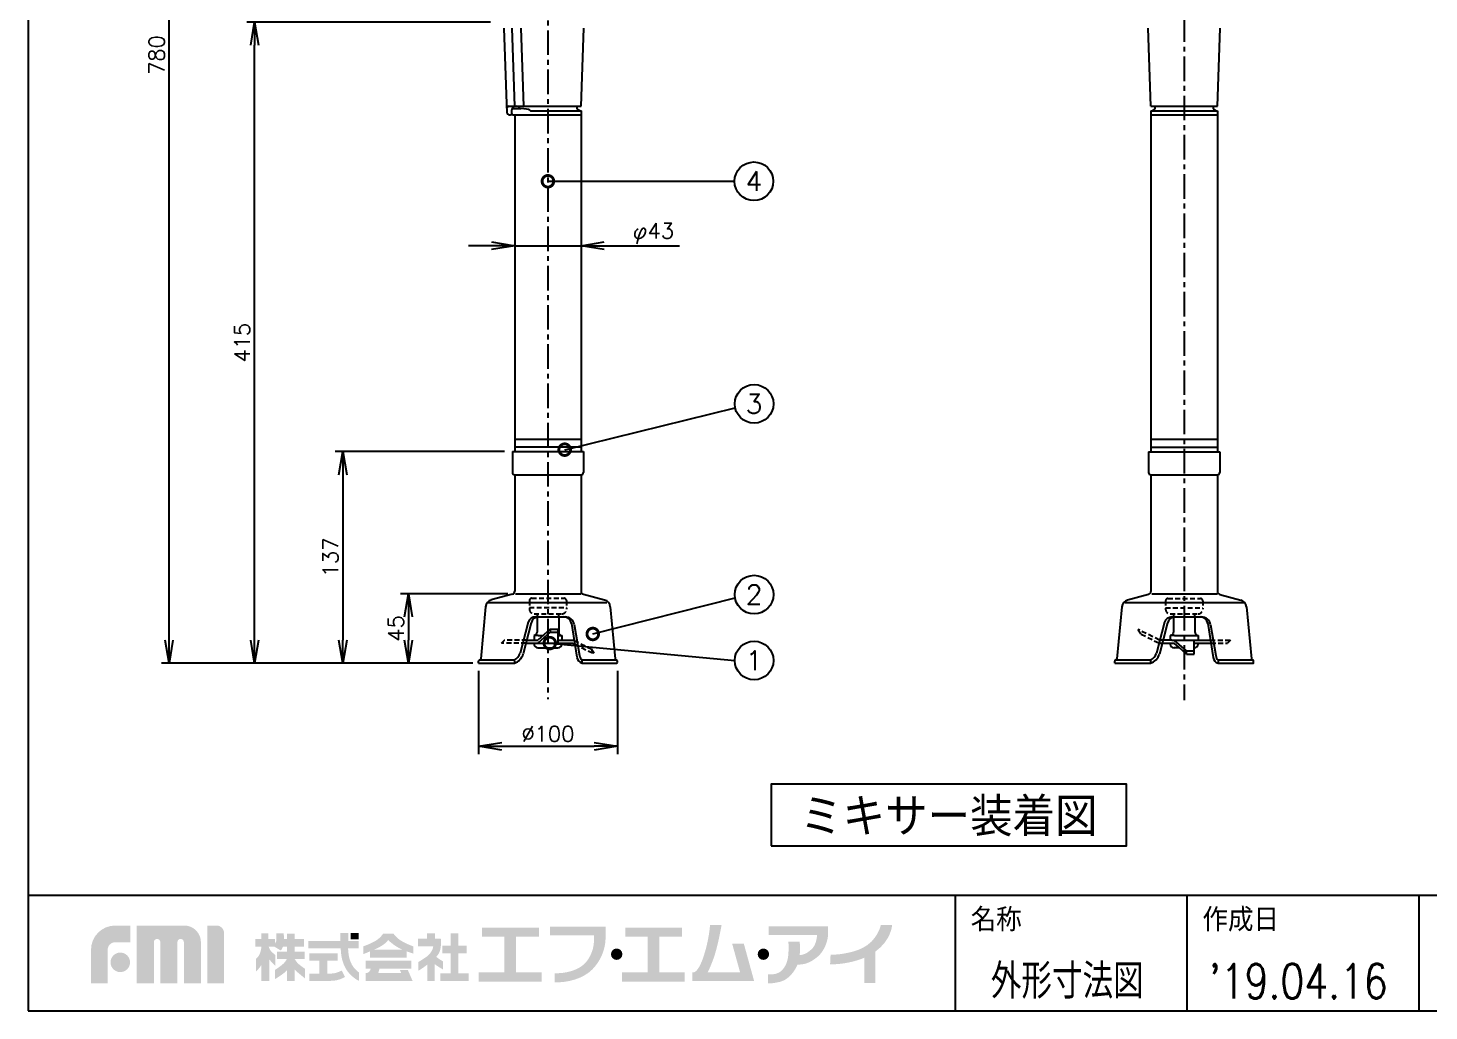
# Model space of a CAD drawing. Extents: x 115 to 2025, y 0 to 1377.
# Drawn here: x 115 to 1022, y 0 to 636 of the extents above; entities that cross this region are included whole.
import ezdxf
from ezdxf.enums import TextEntityAlignment as Align

# ---------------------------------------------------------------- set-up
doc = ezdxf.new("R2010")
doc.units = 0
doc.header["$LTSCALE"] = 0.5
doc.header["$PDMODE"] = 3
doc.linetypes.add('CENTER', pattern=[50.8, 31.75, -6.35, 6.35, -6.35])
doc.linetypes.add('HIDDEN', pattern=[9.525, 6.35, -3.175])
doc.layers.get('0').update_dxf_attribs({"linetype": 'CONTINUOUS'})
doc.layers.get('DEFPOINTS').update_dxf_attribs({"linetype": 'CONTINUOUS'})
for name, color, linetype in [('DANMEN', 7, 'CONTINUOUS'), ('SIYOU', 7, 'CONTINUOUS'), ('SUNPOU', 7, 'CONTINUOUS'), ('WAKU', 7, 'CONTINUOUS')]:
    doc.layers.add(name, color=color, linetype=linetype)
doc.styles.get("Standard").update_dxf_attribs({"font": 'ROMANS', "bigfont": 'EXTFONT.shx'})
doc.dimstyles.get("Standard").update_dxf_attribs({"dimscale": 5, "dimtxt": 2, "dimasz": 3, "dimexe": 1, "dimexo": 1, "dimgap": 0.6, "dimtad": 3, "dimdec": 0, "dimzin": 0, "dimdsep": 46, "dimtxsty": 'STANDARD', "dimblk1": 'OPEN', "dimblk2": 'OPEN', "dimsah": 1, "dimcen": 1.5, "dimadec": 0, "dimazin": 0, "dimtfac": 1, "dimtdec": 0, "dimtmove": 0, "dimatfit": 0, "dimldrblk": 'DOTSMALL', "dimfxl": 1, "dimtvp": 1, "dimtolj": 1, "dimtzin": 0, "dimarcsym": 0})

# ---------------------------------------------------------------- blocks, each defined once
blk = doc.blocks.new('_DotSmall')
at = {"color": 0, "linetype": 'ByBlock', "const_width": 0.5}
blk.add_lwpolyline([(-0.0625, 0, 1), (0.0625, 0, 1)], format="xyb", close=True, dxfattribs=at)
blk = doc.blocks.new('_OPEN')
at = {"color": 0, "linetype": 'ByBlock'}
for p, q in [((-1, 0.167), (0, 0)), ((0, 0), (-1, -0.167)), ((0, 0), (-1, 0))]:
    blk.add_line(p, q, dxfattribs=at)
blk = doc.blocks.new('*D4')
at = {"layer": 'DEFPOINTS', "color": 0}
for p in [(429.95, 495.33), (472.95, 495.33), (472.95, 495.33)]:
    blk.add_point(p, dxfattribs=at)
at = {"layer": 'SUNPOU', "color": 0, "lineweight": -2}
for p, q in [((414.95, 495.33), (399.95, 495.33)), ((429.95, 495.33), (472.95, 495.33)), ((487.95, 495.33), (536.57, 495.33))]:
    blk.add_line(p, q, dxfattribs=at)
at = {"layer": 'SUNPOU', "color": 0, "lineweight": -2, "xscale": 15, "yscale": 15, "zscale": 15}
blk.add_blockref('_OPEN', (429.95, 495.33), dxfattribs=at)
at = {"layer": 'SUNPOU', "color": 0, "lineweight": -2, "xscale": 15, "yscale": 15, "zscale": 15, "rotation": 180}
blk.add_blockref('_OPEN', (472.95, 495.33), dxfattribs=at)
at = {"layer": 'SUNPOU', "color": 0, "insert": (519.76, 503.33), "char_height": 10, "attachment_point": 5}
blk.add_mtext('\\A1;φ43', dxfattribs=at)
blk = doc.blocks.new('*D10')
at = {"layer": 'DEFPOINTS', "color": 0}
for p in [(428.45, 362.12), (318.74, 225.12), (406.54, 225.12)]:
    blk.add_point(p, dxfattribs=at)
at = {"layer": 'SUNPOU', "color": 0, "lineweight": -2}
for p, q in [((423.45, 362.12), (313.74, 362.12)), ((318.74, 347.12), (318.74, 240.12)), ((401.54, 225.12), (313.74, 225.12))]:
    blk.add_line(p, q, dxfattribs=at)
at = {"layer": 'SUNPOU', "color": 0, "lineweight": -2, "xscale": 15, "yscale": 15, "zscale": 15}
for p, rotation in [((318.74, 362.12), 90), ((318.74, 225.12), 270)]:
    blk.add_blockref('_OPEN', p, dxfattribs=dict(at, rotation=rotation))
at = {"layer": 'SUNPOU', "color": 0, "insert": (310.74, 293.62), "char_height": 10, "attachment_point": 5, "rotation": 90}
blk.add_mtext('\\A1;137', dxfattribs=at)
blk = doc.blocks.new('*D11')
at = {"layer": 'DEFPOINTS', "color": 0}
for p in [(406.54, 225.12), (496.37, 225.12), (496.37, 171.34)]:
    blk.add_point(p, dxfattribs=at)
at = {"layer": 'SUNPOU', "color": 0, "lineweight": -2}
for p, q in [((406.54, 220.12), (406.54, 166.34)), ((496.37, 220.12), (496.37, 166.34)), ((421.54, 171.34), (481.37, 171.34))]:
    blk.add_line(p, q, dxfattribs=at)
at = {"layer": 'SUNPOU', "color": 0, "lineweight": -2, "xscale": 15, "yscale": 15, "zscale": 15, "rotation": 180}
blk.add_blockref('_OPEN', (406.54, 171.34), dxfattribs=at)
at = {"layer": 'SUNPOU', "color": 0, "lineweight": -2, "xscale": 15, "yscale": 15, "zscale": 15}
blk.add_blockref('_OPEN', (496.37, 171.34), dxfattribs=at)
at = {"layer": 'SUNPOU', "color": 0, "insert": (451.45, 179.34), "char_height": 10, "attachment_point": 5}
blk.add_mtext('\\A1;%%C100', dxfattribs=at)
blk = doc.blocks.new('*D12')
at = {"layer": 'DEFPOINTS', "color": 0}
for p in [(430.56, 270.12), (361.12, 225.12), (407.93, 225.12)]:
    blk.add_point(p, dxfattribs=at)
at = {"layer": 'SUNPOU', "color": 0, "lineweight": -2}
for p, q in [((425.56, 270.12), (356.12, 270.12)), ((361.12, 255.12), (361.12, 240.12)), ((402.93, 225.12), (356.12, 225.12))]:
    blk.add_line(p, q, dxfattribs=at)
at = {"layer": 'SUNPOU', "color": 0, "lineweight": -2, "xscale": 15, "yscale": 15, "zscale": 15}
for p, rotation in [((361.12, 270.12), 90), ((361.12, 225.12), 270)]:
    blk.add_blockref('_OPEN', p, dxfattribs=dict(at, rotation=rotation))
at = {"layer": 'SUNPOU', "color": 0, "insert": (353.12, 247.62), "char_height": 10, "attachment_point": 5, "rotation": 90}
blk.add_mtext('\\A1;45', dxfattribs=at)
blk = doc.blocks.new('*D20')
at = {"layer": 'DEFPOINTS', "color": 0}
for p in [(206.29, 1012.44), (458.27, 1012.44), (318.74, 225.12)]:
    blk.add_point(p, dxfattribs=at)
at = {"layer": 'SUNPOU', "color": 0, "lineweight": -2}
for p, q in [((453.27, 1012.44), (201.29, 1012.44)), ((206.29, 240.12), (206.29, 997.44)), ((313.74, 225.12), (201.29, 225.12))]:
    blk.add_line(p, q, dxfattribs=at)
at = {"layer": 'SUNPOU', "color": 0, "lineweight": -2, "xscale": 15, "yscale": 15, "zscale": 15}
for p, rotation in [((206.29, 1012.44), 90), ((206.29, 225.12), 270)]:
    blk.add_blockref('_OPEN', p, dxfattribs=dict(at, rotation=rotation))
at = {"layer": 'SUNPOU', "color": 0, "insert": (198.29, 618.78), "char_height": 10, "attachment_point": 5, "rotation": 90}
blk.add_mtext('\\A1;780', dxfattribs=at)
blk = doc.blocks.new('*D21')
at = {"layer": 'DEFPOINTS', "color": 0}
for p in [(261.61, 640.13), (419.32, 640.13), (406.54, 225.12)]:
    blk.add_point(p, dxfattribs=at)
at = {"layer": 'SUNPOU', "color": 0, "lineweight": -2}
for p, q in [((414.32, 640.13), (256.61, 640.13)), ((261.61, 240.12), (261.61, 625.13)), ((401.54, 225.12), (256.61, 225.12))]:
    blk.add_line(p, q, dxfattribs=at)
at = {"layer": 'SUNPOU', "color": 0, "lineweight": -2, "xscale": 15, "yscale": 15, "zscale": 15}
for p, rotation in [((261.61, 640.13), 90), ((261.61, 225.12), 270)]:
    blk.add_blockref('_OPEN', p, dxfattribs=dict(at, rotation=rotation))
at = {"layer": 'SUNPOU', "color": 0, "insert": (253.61, 432.62), "char_height": 10, "attachment_point": 5, "rotation": 90}
blk.add_mtext('\\A1;415', dxfattribs=at)

msp = doc.modelspace()

# ---------------------------------------------------------------- hatches: boundary and pattern name
at = {"layer": 'WAKU'}
h = msp.add_hatch(color=1, dxfattribs=at)
edge = h.paths.add_edge_path()
edge.add_spline(control_points=[(155.78, 17.85), (155.78, 17.85), (155.78, 39.66), (155.78, 39.66), (155.78, 48.29), (162.8, 55.31), (171.43, 55.31), (171.43, 55.31), (181.16, 55.31), (181.16, 55.31), (181.16, 55.31), (181.16, 44.53), (181.16, 44.53), (181.16, 44.53), (171.43, 44.53), (171.43, 44.53), (168.75, 44.53), (166.56, 42.34), (166.56, 39.66), (166.56, 39.66), (166.56, 17.85), (166.56, 17.85), (166.56, 17.85), (155.78, 17.85), (155.78, 17.85)], knot_values=[0, 0, 0, 0, 1, 1, 1, 2, 2, 2, 3, 3, 3, 4, 4, 4, 5, 5, 5, 6, 6, 6, 7, 7, 7, 8, 8, 8, 8], degree=3, periodic=0)
h = msp.add_hatch(color=1, dxfattribs=at)
edge = h.paths.add_edge_path()
edge.add_spline(control_points=[(226.74, 17.85), (226.74, 17.85), (215.86, 17.85), (215.86, 17.85), (215.86, 17.85), (215.86, 44.54), (215.86, 44.54), (215.86, 45.7), (214.92, 46.64), (213.76, 46.64), (212.6, 46.64), (211.66, 45.7), (211.66, 44.54), (211.66, 44.54), (211.66, 17.85), (211.66, 17.85), (211.66, 17.85), (200.62, 17.85), (200.62, 17.85), (200.62, 17.85), (200.62, 44.54), (200.62, 44.54), (200.62, 45.7), (199.69, 46.64), (198.53, 46.64), (197.36, 46.64), (196.42, 45.7), (196.42, 44.54), (196.42, 44.54), (196.42, 17.85), (196.42, 17.85), (196.42, 17.85), (185.4, 17.85), (185.4, 17.85), (185.4, 17.85), (185.4, 55.31), (185.4, 55.31), (185.4, 55.31), (201.24, 55.31), (201.24, 55.31), (201.24, 55.31), (216.11, 55.31), (216.11, 55.31), (222.05, 55.31), (226.89, 50.48), (226.89, 44.54), (226.89, 44.54), (226.89, 43.54), (226.89, 43.54), (226.89, 41.88), (226.89, 17.85), (226.89, 17.85), (226.89, 17.85), (226.74, 17.85), (226.74, 17.85)], knot_values=[0, 0, 0, 0, 1, 1, 1, 2, 2, 2, 3, 3, 3, 4, 4, 4, 5, 5, 5, 6, 6, 6, 7, 7, 7, 8, 8, 8, 9, 9, 9, 10, 10, 10, 11, 11, 11, 12, 12, 12, 13, 13, 13, 14, 14, 14, 15, 15, 15, 16, 16, 16, 17, 17, 17, 18, 18, 18, 18], degree=3, periodic=0)
h = msp.add_hatch(color=1, dxfattribs=at)
edge = h.paths.add_edge_path()
edge.add_spline(control_points=[(231.05, 17.85), (231.05, 17.85), (231.05, 55.33), (231.05, 55.33), (231.05, 55.33), (236.97, 55.33), (236.97, 55.33), (239.66, 55.33), (241.84, 53.15), (241.84, 50.46), (241.84, 50.46), (241.84, 17.85), (241.84, 17.85), (241.84, 17.85), (231.05, 17.85), (231.05, 17.85)], knot_values=[0, 0, 0, 0, 1, 1, 1, 2, 2, 2, 3, 3, 3, 4, 4, 4, 5, 5, 5, 5], degree=3, periodic=0)
h = msp.add_hatch(color=1, dxfattribs=at)
edge = h.paths.add_edge_path()
edge.add_spline(control_points=[(488.75, 49.02), (488.75, 49.02), (488.75, 50.06), (488.75, 50.06), (488.76, 50.73), (488.77, 51.12), (488.75, 51.17), (488.75, 51.17), (488.75, 54.67), (488.75, 54.67), (488.75, 54.67), (452.69, 54.67), (452.69, 54.67), (452.69, 54.67), (452.69, 49.02), (452.69, 49.02), (452.69, 49.02), (481.18, 49.02), (481.18, 49.02), (481.32, 47.05), (481.43, 42.9), (480.27, 39.37), (479.06, 35.68), (477.51, 33.01), (475.36, 30.8), (471.02, 26.3), (462.93, 24.17), (455.8, 24.48), (455.8, 24.48), (455.8, 24.47), (455.8, 24.47), (455.8, 24.47), (455.8, 18.59), (455.8, 18.59), (455.8, 18.59), (455.8, 18.58), (455.8, 18.58), (464.54, 18.2), (474.66, 21.22), (480.13, 26.87), (482.74, 29.58), (485.09, 32.85), (486.75, 37.09), (488.34, 41.12), (488.74, 44.79), (488.74, 47.37), (488.73, 47.99), (488.73, 48.54), (488.74, 49.02), (488.74, 49.02), (488.75, 49.02), (488.75, 49.02)], knot_values=[0, 0, 0, 0, 1, 1, 1, 2, 2, 2, 3, 3, 3, 4, 4, 4, 5, 5, 5, 6, 6, 6, 7, 7, 7, 8, 8, 8, 9, 9, 9, 10, 10, 10, 11, 11, 11, 12, 12, 12, 13, 13, 13, 14, 14, 14, 15, 15, 15, 16, 16, 16, 17, 17, 17, 17], degree=3, periodic=0)
h = msp.add_hatch(color=1, dxfattribs=at)
edge = h.paths.add_edge_path()
edge.add_spline(control_points=[(578.2, 43.65), (578.2, 43.65), (570.65, 43.65), (570.65, 43.65), (570.65, 43.65), (575.77, 25.11), (575.77, 25.11), (575.77, 25.11), (554.88, 25.11), (554.88, 25.11), (555.48, 26.27), (556.81, 29.05), (558.58, 33.87), (561.44, 41.68), (563.8, 55.58), (563.8, 55.58), (563.8, 55.58), (556.35, 55.58), (556.35, 55.58), (556.35, 55.58), (555.84, 46.26), (552.11, 35.08), (549.57, 27.44), (547.28, 25.54), (546.09, 25.11), (546.09, 25.11), (544.97, 25.11), (544.97, 25.11), (544.97, 25.11), (544.97, 19.33), (544.97, 19.33), (544.97, 19.33), (577.36, 19.33), (577.36, 19.33), (577.36, 19.33), (582.3, 19.33), (582.3, 19.33), (582.3, 19.33), (584.91, 19.33), (584.91, 19.33), (584.91, 19.33), (578.2, 43.65), (578.2, 43.65)], knot_values=[0, 0, 0, 0, 1, 1, 1, 2, 2, 2, 3, 3, 3, 4, 4, 4, 5, 5, 5, 6, 6, 6, 7, 7, 7, 8, 8, 8, 9, 9, 9, 10, 10, 10, 11, 11, 11, 12, 12, 12, 13, 13, 13, 14, 14, 14, 14], degree=3, periodic=0)
h = msp.add_hatch(color=1, dxfattribs=at)
edge = h.paths.add_edge_path()
edge.add_spline(control_points=[(632.75, 50.8), (632.75, 50.8), (632.75, 54.88), (632.75, 54.88), (632.75, 54.88), (594.26, 54.88), (594.26, 54.88), (594.26, 54.88), (594.26, 49.08), (594.26, 49.08), (594.26, 49.08), (625.63, 49.08), (625.63, 49.08), (625.52, 47.53), (624.97, 42.7), (622.25, 40.16), (618.98, 37.12), (616.6, 36.25), (614.42, 36.25), (614.41, 36.25), (614.4, 36.25), (614.38, 36.25), (614.84, 40.73), (614.34, 44.95), (614.34, 44.95), (614.34, 44.95), (606.95, 44.95), (606.95, 44.95), (606.95, 44.95), (607.43, 43.71), (607.1, 37.26), (606.73, 30.3), (603.69, 26.46), (601.01, 24.87), (598.32, 23.27), (593.82, 23.7), (593.82, 23.7), (593.82, 23.7), (593.82, 17.83), (593.82, 17.83), (593.82, 17.83), (596.14, 17.62), (601.22, 18.78), (605.72, 19.79), (609.6, 23.21), (612.46, 28.85), (612.53, 28.99), (612.81, 29.87), (612.87, 30.02), (616.36, 30.06), (620.34, 30.32), (626.02, 35.16), (630.44, 38.93), (632.17, 44.84), (632.62, 48.07), (632.62, 48.07), (632.75, 50.8), (632.75, 50.8)], knot_values=[0, 0, 0, 0, 1, 1, 1, 2, 2, 2, 3, 3, 3, 4, 4, 4, 5, 5, 5, 6, 6, 6, 7, 7, 7, 8, 8, 8, 9, 9, 9, 10, 10, 10, 11, 11, 11, 12, 12, 12, 13, 13, 13, 14, 14, 14, 15, 15, 15, 16, 16, 16, 17, 17, 17, 18, 18, 18, 19, 19, 19, 19], degree=3, periodic=0)
h = msp.add_hatch(color=1, dxfattribs=at)
edge = h.paths.add_edge_path()
edge.add_spline(control_points=[(674.23, 55.69), (674.23, 55.69), (666.91, 55.69), (666.91, 55.69), (666.89, 55.57), (664.79, 45.48), (654.9, 40.72), (651.18, 38.93), (647.89, 38.14), (645.1, 37.55), (638.95, 36.25), (634.42, 36.46), (634.37, 36.46), (634.37, 36.46), (634.05, 30.24), (634.05, 30.24), (634.26, 30.23), (639.39, 29.98), (646.39, 31.46), (649.17, 32.05), (652.38, 32.86), (656.11, 34.45), (656.11, 34.45), (656.11, 18.05), (656.11, 18.05), (656.11, 18.05), (663.36, 18.05), (663.36, 18.05), (663.36, 18.05), (663.36, 38.48), (663.36, 38.48), (673.54, 45.8), (674.12, 55.2), (674.23, 55.69)], knot_values=[0, 0, 0, 0, 1, 1, 1, 2, 2, 2, 3, 3, 3, 4, 4, 4, 5, 5, 5, 6, 6, 6, 7, 7, 7, 8, 8, 8, 9, 9, 9, 10, 10, 10, 11, 11, 11, 11], degree=3, periodic=0)
h = msp.add_hatch(color=1, dxfattribs=at)
edge = h.paths.add_edge_path(flags=16)
edge.add_spline(control_points=[(294.19, 27.33), (294.19, 27.33), (292.22, 28.6), (290.19, 30.35), (288.97, 31.4), (288.13, 32.65), (287.66, 33.48), (287.66, 33.48), (287.66, 33.58), (287.66, 33.58), (287.66, 33.58), (294.1, 33.58), (294.1, 33.58), (294.1, 33.58), (294.1, 38.36), (294.1, 38.36), (294.1, 38.36), (287.66, 38.36), (287.66, 38.36), (287.66, 38.36), (287.66, 41.73), (287.66, 41.73), (287.66, 41.73), (293.7, 41.73), (293.7, 41.73), (293.7, 41.73), (293.7, 46.51), (293.7, 46.51), (293.7, 46.51), (287.66, 46.51), (287.66, 46.51), (287.66, 46.51), (287.66, 50.09), (287.66, 50.09), (287.66, 50.09), (282.6, 50.09), (282.6, 50.09), (282.6, 50.09), (282.6, 46.51), (282.6, 46.51), (282.6, 46.51), (280.76, 46.51), (280.76, 46.51), (280.68, 48.6), (280.35, 50.17), (280.35, 50.17), (280.35, 50.17), (275.64, 50.17), (275.64, 50.17), (275.64, 50.17), (275.71, 46.23), (275.64, 45.38), (275.6, 44.9), (275.13, 44.13), (274.73, 43.56), (274.73, 43.56), (274.73, 46.51), (274.73, 46.51), (274.73, 46.51), (270.6, 46.51), (270.6, 46.51), (270.6, 46.51), (270.6, 50.17), (270.6, 50.17), (270.6, 50.17), (266.06, 50.17), (266.06, 50.17), (266.06, 50.17), (266.06, 46.51), (266.06, 46.51), (266.06, 46.51), (262.08, 46.51), (262.08, 46.51), (262.08, 46.51), (262.08, 41.66), (262.08, 41.66), (262.08, 41.66), (266.06, 41.66), (266.06, 41.66), (266.06, 41.66), (266.06, 41.59), (266.06, 41.59), (265.95, 40.74), (265.46, 37.51), (264.55, 36.11), (263.49, 34.5), (262.44, 33.65), (262.44, 33.65), (262.44, 33.65), (262.44, 25.37), (262.44, 25.37), (262.44, 25.37), (264.98, 28), (266.06, 29.81), (266.06, 29.81), (266.06, 19.43), (266.06, 19.43), (266.06, 19.43), (270.6, 19.43), (270.6, 19.43), (270.6, 19.43), (270.6, 19.46), (270.6, 19.46), (270.6, 19.46), (271.22, 19.46), (271.22, 19.46), (271.22, 19.46), (271.22, 33.35), (271.22, 33.35), (272.38, 31.65), (275.01, 29.23), (275.01, 29.23), (275.01, 29.23), (275.01, 36.25), (275.01, 36.25), (275.01, 36.25), (273.05, 37.8), (272.13, 38.93), (271.4, 39.83), (270.9, 41.16), (270.73, 41.66), (270.73, 41.66), (274.38, 41.66), (274.38, 41.66), (274.38, 41.66), (278.59, 39.14), (278.59, 39.14), (278.59, 39.14), (279.46, 40.25), (280.09, 41.73), (280.09, 41.73), (282.6, 41.73), (282.6, 41.73), (282.6, 41.73), (282.6, 38.36), (282.6, 38.36), (282.6, 38.36), (276.04, 38.36), (276.04, 38.36), (276.04, 38.36), (276.04, 33.58), (276.04, 33.58), (276.04, 33.58), (282.44, 33.58), (282.44, 33.58), (282.03, 32.71), (281.09, 31.16), (279.15, 29.65), (276.28, 27.4), (274.87, 26.63), (274.87, 26.63), (274.87, 26.63), (274.87, 20.66), (274.87, 20.66), (274.87, 20.66), (280.7, 24.03), (282.6, 26.49), (282.6, 26.49), (282.6, 19.46), (282.6, 19.46), (282.6, 19.46), (287.66, 19.46), (287.66, 19.46), (287.66, 19.46), (287.66, 26.67), (287.66, 26.67), (290.01, 24.4), (294.19, 21.15), (294.19, 21.15), (294.19, 21.15), (294.19, 27.33), (294.19, 27.33)], knot_values=[0, 0, 0, 0, 1, 1, 1, 2, 2, 2, 3, 3, 3, 4, 4, 4, 5, 5, 5, 6, 6, 6, 7, 7, 7, 8, 8, 8, 9, 9, 9, 10, 10, 10, 11, 11, 11, 12, 12, 12, 13, 13, 13, 14, 14, 14, 15, 15, 15, 16, 16, 16, 17, 17, 17, 18, 18, 18, 19, 19, 19, 20, 20, 20, 21, 21, 21, 22, 22, 22, 23, 23, 23, 24, 24, 24, 25, 25, 25, 26, 26, 26, 27, 27, 27, 28, 28, 28, 29, 29, 29, 30, 30, 30, 31, 31, 31, 32, 32, 32, 33, 33, 33, 34, 34, 34, 35, 35, 35, 36, 36, 36, 37, 37, 37, 38, 38, 38, 39, 39, 39, 40, 40, 40, 41, 41, 41, 42, 42, 42, 43, 43, 43, 44, 44, 44, 45, 45, 45, 46, 46, 46, 47, 47, 47, 48, 48, 48, 49, 49, 49, 50, 50, 50, 51, 51, 51, 52, 52, 52, 53, 53, 53, 54, 54, 54, 55, 55, 55, 56, 56, 56, 57, 57, 57, 57], degree=3, periodic=0)
h = msp.add_hatch(color=1, dxfattribs=at)
edge = h.paths.add_edge_path()
edge.add_spline(control_points=[(324.59, 30), (323.65, 31.73), (322.93, 33.91), (322.57, 36.02), (322.28, 37.71), (322.18, 39.45), (322.14, 40.54), (322.14, 40.54), (329.04, 40.54), (329.04, 40.54), (329.04, 40.54), (329.04, 45.32), (329.04, 45.32), (329.04, 45.32), (322.22, 45.32), (322.22, 45.32), (322.22, 45.32), (322.22, 50.44), (322.22, 50.44), (322.22, 50.44), (317.16, 50.44), (317.16, 50.44), (317.16, 50.44), (317.16, 45.32), (317.16, 45.32), (317.16, 45.32), (296.37, 45.32), (296.37, 45.32), (296.37, 45.32), (296.37, 40.54), (296.37, 40.54), (296.37, 40.54), (317.37, 40.54), (317.37, 40.54), (317.41, 39.31), (317.53, 37.27), (317.88, 35.22), (318.33, 32.63), (319.27, 29.91), (320.45, 27.75), (323.06, 23.02), (327.45, 20.44), (327.86, 20.19), (328.26, 19.94), (329.28, 19.53), (329.28, 19.53), (329.28, 19.53), (329.28, 24.83), (329.28, 24.83), (328.06, 25.71), (325.95, 27.53), (324.59, 30)], knot_values=[0, 0, 0, 0, 1, 1, 1, 2, 2, 2, 3, 3, 3, 4, 4, 4, 5, 5, 5, 6, 6, 6, 7, 7, 7, 8, 8, 8, 9, 9, 9, 10, 10, 10, 11, 11, 11, 12, 12, 12, 13, 13, 13, 14, 14, 14, 15, 15, 15, 16, 16, 16, 17, 17, 17, 17], degree=3, periodic=0)
for points in [[(329.04, 46.37), (323.83, 46.37), (323.83, 50.44), (329.04, 50.44)], [(393.46, 24.35), (393.46, 37.32), (398.91, 37.32), (398.91, 42.19), (393.46, 42.19), (393.46, 50.16), (388.54, 50.16), (388.54, 42.19), (383.02, 42.19), (383.02, 37.32), (388.54, 37.32), (388.54, 24.35), (381.85, 24.35), (381.85, 19.42), (400.08, 19.42), (400.08, 24.35)], [(430.86, 25), (430.86, 48.15), (445.65, 48.15), (445.65, 53.89), (408.87, 53.89), (408.87, 48.15), (423.27, 48.15), (423.27, 25), (406.73, 25), (406.73, 19.06), (447.4, 19.06), (447.4, 25)], [(523.48, 25), (523.48, 48.15), (538.26, 48.15), (538.26, 53.89), (501.49, 53.89), (501.49, 48.15), (515.89, 48.15), (515.89, 25), (499.35, 25), (499.35, 19.06), (540.02, 19.06), (540.02, 25)]]:
    msp.add_hatch(color=1, dxfattribs=at).paths.add_polyline_path(points)
h = msp.add_hatch(color=1, dxfattribs=at)
edge = h.paths.add_edge_path()
edge.add_spline(control_points=[(338.77, 39.64), (340.28, 40.3), (341.67, 40.94), (342.48, 41.4), (345.01, 42.84), (347.48, 44.65), (347.93, 45.88), (348.01, 45.89), (348.11, 45.94), (348.26, 45.86), (348.28, 45.55), (351.03, 43.25), (353.12, 41.92), (354.52, 41.04), (356.02, 40.28), (357.47, 39.64), (357.47, 39.64), (338.77, 39.64), (338.77, 39.64)], knot_values=[0, 0, 0, 0, 1, 1, 1, 2, 2, 2, 3, 3, 3, 4, 4, 4, 5, 5, 5, 6, 6, 6, 6], degree=3, periodic=0)
edge = h.paths.add_edge_path(flags=16)
edge.add_spline(control_points=[(364.28, 41.86), (364.28, 41.86), (361.16, 42.86), (357.85, 44.65), (353.19, 47.18), (351.5, 50.1), (351.5, 50.1), (351.5, 50.1), (344.82, 50.1), (344.82, 50.1), (344.82, 50.1), (343.07, 46.98), (338.92, 44.84), (334.77, 42.7), (331.98, 41.86), (331.98, 41.86), (331.98, 41.86), (331.98, 36.8), (331.98, 36.8), (331.98, 36.8), (334, 37.6), (336.32, 38.58), (336.32, 38.58), (336.32, 34.6), (336.32, 34.6), (336.32, 34.6), (360.08, 34.6), (360.08, 34.6), (360.08, 34.6), (360.08, 38.57), (360.08, 38.57), (362.49, 37.66), (364.28, 37.19), (364.28, 37.19), (364.28, 37.19), (364.28, 41.86), (364.28, 41.86)], knot_values=[0, 0, 0, 0, 1, 1, 1, 2, 2, 2, 3, 3, 3, 4, 4, 4, 5, 5, 5, 6, 6, 6, 7, 7, 7, 8, 8, 8, 9, 9, 9, 10, 10, 10, 11, 11, 11, 12, 12, 12, 12], degree=3, periodic=0)
h = msp.add_hatch(color=1, dxfattribs=at)
edge = h.paths.add_edge_path()
edge.add_spline(control_points=[(383.54, 32.13), (383.54, 32.13), (381.34, 33.36), (380.3, 34.14), (379.88, 34.45), (379.54, 34.82), (379.26, 35.14), (380.05, 36.02), (380.71, 36.93), (381.14, 37.84), (382.76, 41.28), (382.12, 46.86), (382.12, 46.86), (382.12, 46.86), (378.29, 46.86), (378.29, 46.86), (378.29, 46.86), (378.29, 50.16), (378.29, 50.16), (378.29, 50.16), (373.29, 50.16), (373.29, 50.16), (373.29, 50.16), (373.29, 46.86), (373.29, 46.86), (373.29, 46.86), (367.46, 46.86), (367.46, 46.86), (367.46, 46.86), (367.46, 41.92), (367.46, 41.92), (367.46, 41.92), (377.24, 41.92), (377.24, 41.92), (377.08, 39.73), (375.28, 36.99), (373.49, 35.57), (371.6, 34.08), (367.63, 31.68), (367.63, 31.68), (367.63, 31.68), (367.63, 26.1), (367.63, 26.1), (367.63, 26.1), (369.4, 27.01), (372.06, 29.02), (372.45, 29.32), (372.93, 29.67), (373.42, 30.04), (373.42, 30.04), (373.42, 19.42), (373.42, 19.42), (373.42, 19.42), (378.23, 19.42), (378.23, 19.42), (378.23, 19.42), (378.23, 30.27), (378.23, 30.27), (380.43, 28.62), (383.54, 26.88), (383.54, 26.88), (383.54, 26.88), (383.54, 32.13), (383.54, 32.13)], knot_values=[0, 0, 0, 0, 1, 1, 1, 2, 2, 2, 3, 3, 3, 4, 4, 4, 5, 5, 5, 6, 6, 6, 7, 7, 7, 8, 8, 8, 9, 9, 9, 10, 10, 10, 11, 11, 11, 12, 12, 12, 13, 13, 13, 14, 14, 14, 15, 15, 15, 16, 16, 16, 17, 17, 17, 18, 18, 18, 19, 19, 19, 20, 20, 20, 21, 21, 21, 21], degree=3, periodic=0)
h = msp.add_hatch(color=1, dxfattribs=at)
edge = h.paths.add_edge_path()
edge.add_spline(control_points=[(168.39, 31.49), (168.39, 34.98), (171.22, 37.81), (174.71, 37.81), (178.19, 37.81), (181.02, 34.98), (181.02, 31.49), (181.02, 28.01), (178.19, 25.18), (174.71, 25.18), (171.22, 25.18), (168.39, 28.01), (168.39, 31.49)], knot_values=[0, 0, 0, 0, 1, 1, 1, 2, 2, 2, 3, 3, 3, 4, 4, 4, 4], degree=3, periodic=0)
h = msp.add_hatch(color=1, dxfattribs=at)
edge = h.paths.add_edge_path()
edge.add_spline(control_points=[(317.97, 26.18), (317.32, 25.84), (315.34, 24.9), (313.94, 24.58), (313.2, 24.42), (311.69, 24.21), (310.44, 24.21), (310.44, 24.21), (310.19, 24.21), (310.19, 24.21), (310.19, 24.21), (310.19, 24.21), (310.19, 24.21), (310.19, 24.21), (308.63, 24.21), (308.63, 24.21), (308.63, 24.21), (308.63, 32.59), (308.63, 32.59), (308.63, 32.59), (315.37, 32.59), (315.37, 32.59), (315.37, 32.59), (315.37, 37.32), (315.37, 37.32), (315.37, 37.32), (297.02, 37.32), (297.02, 37.32), (297.02, 37.32), (297.02, 32.59), (297.02, 32.59), (297.02, 32.59), (303.44, 32.59), (303.44, 32.59), (303.44, 32.59), (303.44, 24.21), (303.44, 24.21), (303.44, 24.21), (297.02, 24.22), (297.02, 24.22), (297.02, 24.22), (297.02, 19.48), (297.02, 19.48), (297.02, 19.48), (310.19, 19.5), (310.19, 19.5), (310.19, 19.5), (310.44, 19.5), (310.44, 19.5), (311.93, 19.5), (313.79, 19.69), (314.99, 19.97), (317.24, 20.48), (319.88, 21.84), (320.17, 21.99), (320.17, 21.99), (317.97, 26.18), (317.97, 26.18)], knot_values=[0, 0, 0, 0, 1, 1, 1, 2, 2, 2, 3, 3, 3, 4, 4, 4, 5, 5, 5, 6, 6, 6, 7, 7, 7, 8, 8, 8, 9, 9, 9, 10, 10, 10, 11, 11, 11, 12, 12, 12, 13, 13, 13, 14, 14, 14, 15, 15, 15, 16, 16, 16, 17, 17, 17, 18, 18, 18, 19, 19, 19, 19], degree=3, periodic=0)
h = msp.add_hatch(color=1, dxfattribs=at)
edge = h.paths.add_edge_path()
edge.add_spline(control_points=[(499.63, 36.76), (499.63, 34.72), (497.98, 33.07), (495.94, 33.07), (493.9, 33.07), (492.24, 34.72), (492.24, 36.76), (492.24, 38.8), (493.9, 40.45), (495.94, 40.45), (497.98, 40.45), (499.63, 38.8), (499.63, 36.76)], knot_values=[0, 0, 0, 0, 1, 1, 1, 2, 2, 2, 3, 3, 3, 4, 4, 4, 4], degree=3, periodic=0)
h = msp.add_hatch(color=1, dxfattribs=at)
edge = h.paths.add_edge_path()
edge.add_spline(control_points=[(594.59, 36.76), (594.59, 34.72), (592.93, 33.07), (590.89, 33.07), (588.85, 33.07), (587.2, 34.72), (587.2, 36.76), (587.2, 38.8), (588.85, 40.45), (590.89, 40.45), (592.93, 40.45), (594.59, 38.8), (594.59, 36.76)], knot_values=[0, 0, 0, 0, 1, 1, 1, 2, 2, 2, 3, 3, 3, 4, 4, 4, 4], degree=3, periodic=0)
h = msp.add_hatch(color=1, dxfattribs=at)
edge = h.paths.add_edge_path()
edge.add_spline(control_points=[(360.76, 26.6), (360.76, 26.6), (355.6, 26.6), (355.6, 26.6), (355.6, 26.6), (356.54, 24.51), (356.54, 24.51), (356.54, 24.51), (341.64, 24.51), (341.64, 24.51), (341.64, 24.51), (342.47, 27.38), (342.47, 27.38), (342.47, 27.38), (363.05, 27.38), (363.05, 27.38), (363.05, 27.38), (363.05, 32.54), (363.05, 32.54), (363.05, 32.54), (333.57, 32.54), (333.57, 32.54), (333.57, 32.54), (333.57, 27.38), (333.57, 27.38), (333.57, 27.38), (336.72, 27.38), (336.72, 27.38), (336.64, 26.93), (336.44, 26.16), (336, 25.72), (335.37, 25.09), (335.27, 24.95), (334.69, 24.7), (334.46, 24.61), (334.28, 24.56), (334.13, 24.51), (334.13, 24.51), (333.57, 24.51), (333.57, 24.51), (333.57, 24.51), (333.57, 19.45), (333.57, 19.45), (333.57, 19.45), (363.68, 19.45), (363.68, 19.45), (363.68, 19.45), (363.87, 19.45), (363.87, 19.45), (363.87, 19.45), (360.76, 26.6), (360.76, 26.6)], knot_values=[0, 0, 0, 0, 1, 1, 1, 2, 2, 2, 3, 3, 3, 4, 4, 4, 5, 5, 5, 6, 6, 6, 7, 7, 7, 8, 8, 8, 9, 9, 9, 10, 10, 10, 11, 11, 11, 12, 12, 12, 13, 13, 13, 14, 14, 14, 15, 15, 15, 16, 16, 16, 17, 17, 17, 17], degree=3, periodic=0)

# ---------------------------------------------------------------- linework, layer by layer
at = {"color": 2}
for p, q in [((425.11, 581.09), (423.2, 636.27)), ((429.95, 585.63), (428.2, 636.27)), ((435.95, 585.63), (434.2, 636.27)), ((472.95, 585.63), (474.71, 636.27)), ((841.68, 585.63), (839.92, 636.27)), ((884.68, 585.63), (886.43, 636.27)), ((425.99, 585.63), (469.95, 585.63)), ((427.95, 583.13), (427.95, 581.13)), ((428.95, 584.13), (433.95, 584.13)), ((440.94, 582.63), (472.95, 582.63)), ((469.95, 585.63), (472.95, 585.63)), ((472.95, 582.63), (472.95, 362.12)), ((841.68, 585.63), (844.68, 585.63)), ((841.68, 582.63), (841.68, 362.04)), ((841.68, 582.63), (884.68, 582.63)), ((844.68, 585.63), (881.68, 585.63)), ((881.68, 585.63), (884.68, 585.63)), ((884.68, 582.63), (884.68, 362.04)), ((426.11, 580.13), (427.11, 580.13)), ((428.95, 580.13), (429.95, 580.13)), ((429.95, 580.13), (429.95, 362.12)), ((429.95, 580.13), (472.95, 580.13)), ((841.68, 580.13), (884.68, 580.13)), ((429.95, 370.12), (472.95, 370.12)), ((429.95, 365.12), (472.95, 365.12)), ((841.68, 370.04), (884.68, 370.04)), ((841.68, 370.04), (884.68, 370.04)), ((841.68, 370.04), (884.68, 370.04)), ((841.68, 365.04), (884.68, 365.04)), ((428.45, 362.12), (474.45, 362.12)), ((428.45, 362.12), (428.45, 348.62)), ((429.95, 362.12), (472.95, 362.12)), ((429.95, 362.12), (472.95, 362.12)), ((474.45, 362.12), (474.45, 348.62)), ((840.18, 362.04), (886.18, 362.04)), ((840.18, 362.04), (840.18, 348.54)), ((886.18, 362.04), (886.18, 348.54)), ((429.95, 347.12), (472.95, 347.12)), ((429.95, 347.12), (429.95, 271.65)), ((472.95, 347.12), (472.95, 271.65)), ((841.68, 347.04), (884.68, 347.04)), ((841.68, 347.04), (841.68, 271.57)), ((884.68, 347.04), (884.68, 271.57)), ((412.68, 264.42), (489.63, 264.42)), ((428.48, 269.72), (414.8, 266.03)), ((430.56, 270.12), (472.95, 270.12)), ((474.43, 269.72), (488.1, 266.03)), ((824.84, 264.34), (901.8, 264.34)), ((840.2, 269.64), (826.53, 265.95)), ((842.28, 270.04), (884.68, 270.04)), ((886.16, 269.64), (899.83, 265.95)), ((411.13, 261.67), (407.98, 228.03)), ((443.44, 255.12), (462.61, 255.12)), ((444.45, 254.98), (444.45, 245.62)), ((458.45, 254.62), (458.45, 245.62)), ((491.78, 261.67), (494.92, 228.03)), ((822.86, 261.59), (819.71, 227.95)), ((855.17, 255.04), (874.33, 255.04)), ((856.18, 254.9), (856.18, 245.54)), ((870.18, 255.04), (870.18, 245.54)), ((903.5, 261.59), (906.65, 227.95)), ((438.7, 251.72), (433.58, 231.64)), ((440.64, 251.22), (435.52, 231.14)), ((452.95, 247.12), (444.95, 240.12)), ((452.95, 245.12), (444.95, 238.12)), ((452.95, 247.12), (452.95, 245.12)), ((452.95, 247.12), (457.95, 247.12)), ((452.95, 245.12), (457.95, 245.12)), ((457.95, 247.12), (457.95, 238.12)), ((466.68, 250.92), (470.25, 228.92)), ((468.52, 250.11), (471.86, 230.19)), ((850.43, 251.64), (845.31, 231.56)), ((852.37, 251.14), (847.24, 231.06)), ((878.41, 250.84), (881.97, 228.84)), ((880.25, 250.03), (883.59, 230.11)), ((437.3, 238.12), (460.45, 238.12)), ((437.81, 240.12), (444.95, 240.12)), ((445.13, 243.12), (442.45, 243.12)), ((442.45, 243.12), (442.45, 240.12)), ((442.45, 238.03), (442.45, 238.12)), ((442.45, 238.03), (442.45, 237.62)), ((445.13, 243.12), (448.38, 243.12)), ((457.95, 243.12), (460.45, 243.12)), ((457.95, 240.12), (466.95, 240.12)), ((460.45, 243.12), (460.45, 240.12)), ((460.45, 238.12), (466.95, 238.12)), ((460.45, 238.12), (460.45, 237.57)), ((466.95, 240.12), (467.93, 240.12)), ((466.95, 238.12), (467.45, 238.12)), ((467.45, 238.12), (468.87, 237.41)), ((467.93, 240.12), (468.48, 239.85)), ((849.03, 238.04), (854.23, 238.04)), ((855.28, 240.04), (849.53, 240.04)), ((854.18, 243.04), (854.18, 240.04)), ((856.86, 243.04), (854.18, 243.04)), ((854.18, 237.95), (854.18, 238.04)), ((854.18, 237.95), (854.18, 237.54)), ((854.23, 238.04), (856.68, 238.04)), ((855.28, 240.04), (880.16, 240.04)), ((864.68, 233.04), (856.68, 240.04)), ((860.11, 235.04), (856.68, 238.04)), ((856.86, 243.04), (872.18, 243.04)), ((869.68, 235.04), (869.68, 240.04)), ((869.68, 238.04), (872.18, 238.04)), ((872.18, 243.04), (872.18, 240.04)), ((872.18, 238.04), (872.18, 237.54)), ((872.18, 238.04), (880.48, 238.04)), ((429.24, 227.12), (406.99, 227.12)), ((444.95, 235.12), (457.95, 235.12)), ((495.87, 227.12), (473.85, 227.12)), ((841.46, 227.04), (818.71, 227.04)), ((841.46, 227.04), (841.46, 225.04)), ((860.11, 235.04), (856.68, 235.04)), ((864.68, 231.04), (860.11, 235.04)), ((864.68, 233.04), (869.68, 233.04)), ((864.68, 231.04), (864.68, 233.04)), ((864.68, 231.04), (869.68, 231.04)), ((869.68, 231.04), (869.68, 235.04)), ((907.59, 227.04), (885.58, 227.04)), ((406.54, 225.12), (406.54, 226.62)), ((406.54, 225.12), (429.74, 225.12)), ((429.74, 226.62), (429.74, 225.12)), ((473.35, 226.62), (473.35, 225.62)), ((473.85, 225.12), (495.87, 225.12)), ((496.37, 225.62), (496.37, 226.62)), ((818.27, 225.04), (818.27, 226.54)), ((818.27, 225.04), (841.46, 225.04)), ((885.08, 226.54), (885.08, 225.54)), ((885.58, 225.04), (907.59, 225.04)), ((908.09, 225.54), (908.09, 226.54))]:
    msp.add_line(p, q, dxfattribs=at)
for centre, radius, start, end in [((425.99, 584.63), 1, 90, 181.9847), ((426.11, 581.13), 1, 181.9847, 270), ((427.11, 581.13), 1, 270, 337.2691), ((428.95, 583.13), 1, 90, 180), ((428.95, 581.13), 1, 180, 202.7309), ((428.95, 581.13), 1, 202.7309, 270), ((431.06, 582.63), 3, 90, 154.31427), ((429.95, 585.63), 3, 330, 0), ((440.94, 584.63), 2, 231.08873, 270), ((472.95, 585.63), 3, 180, 270), ((841.68, 585.63), 3, 270, 0), ((884.68, 585.63), 3, 180, 270), ((429.95, 348.62), 1.5, 180, 270), ((472.95, 348.62), 1.5, 270, 0), ((841.68, 348.54), 1.5, 180, 270), ((884.68, 348.54), 1.5, 270, 0), ((416.11, 261.2), 5, 105.12401, 174.65773), ((427.95, 271.65), 2, 285.12401, 0), ((474.95, 271.65), 2, 180, 254.87599), ((486.8, 261.2), 5, 5.34227, 74.87599), ((827.83, 261.12), 5, 105.12401, 174.65773), ((839.68, 271.57), 2, 285.12401, 0), ((886.68, 271.57), 2, 180, 254.87599), ((898.52, 261.12), 5, 5.34227, 74.87599), ((443.44, 250.12), 5, 90, 161.37152), ((445.66, 249.94), 5.19, 91.44724, 167.27676), ((461.75, 250.12), 5, 9.20548, 90), ((462.61, 249.12), 6, 9.51045, 90), ((855.17, 250.04), 5, 90, 161.37152), ((857.38, 249.86), 5.19, 91.44724, 167.27676), ((873.47, 250.04), 5, 9.20548, 90), ((874.33, 249.04), 6, 9.51045, 90), ((444.95, 237.62), 2.5, 180, 270), ((457.95, 237.62), 2.5, 270, 360), ((856.68, 237.54), 2.5, 180, 270), ((869.68, 237.54), 2.5, 270, 0), ((407.04, 226.62), 0.5, 90, 180), ((406.99, 228.12), 1, 270, 354.65773), ((429.24, 226.62), 0.5, 0, 90), ((425.56, 234.57), 8.54, 297.83517, 339.93043), ((426.7, 233.82), 9.21, 289.23777, 343.12149), ((475.1, 229.71), 4.91, 189.35754, 249.20044), ((477.46, 231.01), 5.66, 188.74399, 225.53189), ((473.85, 226.62), 0.5, 90, 180), ((495.92, 228.12), 1, 185.34227, 270), ((495.87, 226.62), 0.5, 0, 90), ((818.77, 226.54), 0.5, 90, 180), ((818.71, 228.04), 1, 270, 354.65773), ((837.28, 234.49), 8.54, 299.31094, 339.93043), ((838.43, 233.74), 9.21, 289.23777, 343.12149), ((886.82, 229.63), 4.91, 189.35754, 249.20044), ((889.19, 230.93), 5.66, 188.74399, 223.43574), ((885.58, 226.54), 0.5, 90, 180), ((907.64, 228.04), 1, 185.34227, 270), ((907.59, 226.54), 0.5, 0, 90), ((473.85, 225.62), 0.5, 180, 270), ((495.87, 225.62), 0.5, 270, 0), ((885.58, 225.54), 0.5, 180, 270), ((907.59, 225.54), 0.5, 270, 0)]:
    msp.add_arc(centre, radius, start, end, dxfattribs=at)
for centre, major_axis, ratio, start_param, end_param in [((433.95, 582.63), (-6, 0), 0.25, 3.441928, 4.712389), ((460.45, 245.62), (0, 2.5), 0.8, 1.570796, 3.141593), ((872.18, 245.54), (0, 2.5), 0.8, 1.570796, 3.141593)]:
    msp.add_ellipse(centre, major_axis=major_axis, ratio=ratio, start_param=start_param, end_param=end_param, dxfattribs=at)
at = {"color": 2, "extrusion": (0, 0, -1)}
for centre in [(442.45, 245.62), (854.18, 245.54)]:
    msp.add_ellipse(centre, major_axis=(0, 2.5), ratio=0.8, start_param=1.570796, end_param=3.141593, dxfattribs=at)
at = {"layer": 'DANMEN', "color": 2, "linetype": 'CENTER'}
for p, q in [((863.18, 1049.62), (863.18, 201.09)), ((451.45, 837.94), (451.45, 201.77))]:
    msp.add_line(p, q, dxfattribs=at)
at = {"layer": 'DANMEN', "color": 4, "linetype": 'HIDDEN'}
for p, q in [((439.45, 265.62), (439.45, 260.12)), ((440.95, 267.12), (461.95, 267.12)), ((463.45, 265.62), (463.45, 260.12)), ((851.18, 265.54), (851.18, 260.04)), ((852.68, 267.04), (873.68, 267.04)), ((875.18, 265.54), (875.18, 260.04)), ((439.45, 261.12), (463.45, 261.12)), ((442.45, 257.12), (460.45, 257.12)), ((444.45, 257.12), (444.45, 254.98)), ((458.45, 254.62), (458.45, 257.12)), ((851.18, 261.04), (875.18, 261.04)), ((854.18, 257.04), (872.18, 257.04)), ((856.18, 257.04), (856.18, 254.9)), ((870.18, 255.04), (870.18, 257.04)), ((835.18, 243.81), (833.18, 247.04)), ((847.18, 240.04), (833.18, 247.04)), ((421.45, 238.12), (423.45, 240.12)), ((437.3, 238.12), (421.45, 238.12)), ((437.81, 240.12), (423.45, 240.12)), ((468.48, 239.85), (479.45, 234.36)), ((468.87, 237.41), (481.45, 231.12)), ((846.71, 238.04), (835.18, 243.81)), ((846.71, 238.04), (849.03, 238.04)), ((849.53, 240.04), (847.18, 240.04)), ((880.16, 240.04), (893.18, 240.04)), ((880.48, 238.04), (891.18, 238.04)), ((893.18, 240.04), (891.18, 238.04)), ((479.45, 234.36), (481.45, 231.12))]:
    msp.add_line(p, q, dxfattribs=at)
for centre, radius, start, end in [((440.95, 265.62), 1.5, 90, 180), ((461.95, 265.62), 1.5, 0, 90), ((852.68, 265.54), 1.5, 90, 180), ((873.68, 265.54), 1.5, 0, 90), ((442.45, 260.12), 3, 180, 270), ((460.45, 260.12), 3, 270, 0), ((854.18, 260.04), 3, 180, 270), ((872.18, 260.04), 3, 270, 0)]:
    msp.add_arc(centre, radius, start, end, dxfattribs=at)
at = {"layer": 'SIYOU', "color": 1}
msp.add_lwpolyline([(595.89, 106.92), (825.89, 106.92), (825.89, 146.92), (595.89, 146.92)], close=True, dxfattribs=at)
at = {"layer": 'SUNPOU'}
for centre in [(584.74, 537.07), (584.88, 392.99), (584.88, 269.5), (584.88, 226.88)]:
    msp.add_circle(centre, 12.5, dxfattribs=at)
at = {"layer": 'WAKU', "color": 6}
for p, q in [((115, 1376.75), (115, 0)), ((115, 75), (2025, 75)), ((115, 0), (2025, 0))]:
    msp.add_line(p, q, dxfattribs=at)
at = {"layer": 'WAKU', "color": 7}
for p, q in [((715, 75), (715, 0)), ((865, 75), (865, 0)), ((1015, 75), (1015, 0))]:
    msp.add_line(p, q, dxfattribs=at)

# ---------------------------------------------------------------- texts
at = {"layer": 'SIYOU', "color": 1}
msp.add_text('ミキサー装着図', height=25, dxfattribs=at).set_placement((710.89, 126.92), align=Align.MIDDLE)
at = {"layer": 'SUNPOU'}
for s, p in [('4', (584.74, 537.07)), ('3', (584.88, 392.99)), ('2', (584.88, 269.5)), ('1', (584.88, 226.88))]:
    msp.add_text(s, height=12.5, dxfattribs=at).set_placement(p, align=Align.MIDDLE)
at = {"layer": 'WAKU'}
for s, p in [('名称', (725.02, 51.55)), ('作成日', (875.02, 51.55))]:
    msp.add_text(s, height=15, dxfattribs=at).set_placement(p)
at = {"layer": 'WAKU', "color": 1, "width": 0.8}
for s, p in [('外形寸法図', (787.53, 8.02)), ("'19.04.16", (937.04, 8.02))]:
    msp.add_text(s, height=22.5, dxfattribs=at).set_placement(p, align=Align.CENTER)

# ---------------------------------------------------------------- dimensions: what is measured, and where the dimension line sits
at = {"layer": 'SUNPOU', "color": 7}
dim = msp.add_linear_dim(base=(206.29, 1012.44), p1=(318.74, 225.12), p2=(458.27, 1012.44), angle=90, text='780', dimstyle='STANDARD', override={"dimarcsym": 1}, dxfattribs=at)
dim.commit()
dim.dimension.update_dxf_attribs({"geometry": '*D20', "text_midpoint": (198.29, 618.78)})
dim = msp.add_linear_dim(base=(261.61, 640.13), p1=(406.54, 225.12), p2=(419.32, 640.13), angle=90, dimstyle='STANDARD', override={"dimarcsym": 1}, dxfattribs=at)
dim.commit()
dim.dimension.update_dxf_attribs({"geometry": '*D21', "text_midpoint": (253.61, 432.62)})
at = {"layer": 'SUNPOU'}
dim = msp.add_linear_dim(base=(472.95, 495.33), p1=(429.95, 495.33), p2=(472.95, 495.33), text='φ<>', dimstyle='STANDARD', dxfattribs=at)
dim.commit()
dim.dimension.update_dxf_attribs({"geometry": '*D4', "text_midpoint": (519.76, 495.33), "dimtype": 160})
for base, p1, p2, picture, middle in [((318.74, 225.12), (428.45, 362.12), (406.54, 225.12), '*D10', (310.74, 293.62)), ((361.12, 225.12), (430.56, 270.12), (407.93, 225.12), '*D12', (353.12, 247.62))]:
    dim = msp.add_linear_dim(base=base, p1=p1, p2=p2, angle=90, dimstyle='STANDARD', dxfattribs=at)
    dim.commit()
    dim.dimension.update_dxf_attribs({"geometry": picture, "text_midpoint": middle})
dim = msp.add_linear_dim(base=(496.37, 171.34), p1=(406.54, 225.12), p2=(496.37, 225.12), text='%%C100', dimstyle='STANDARD', dxfattribs=at)
dim.commit()
dim.dimension.update_dxf_attribs({"geometry": '*D11', "text_midpoint": (451.45, 179.34)})

# ---------------------------------------------------------------- leaders
for points in [[(451.45, 537.07), (572.24, 537.07)], [(462.29, 363.33), (572.63, 390.49)], [(480.48, 244.03), (572.55, 267.44)], [(452.65, 238.12), (572.38, 226.88)]]:
    msp.add_leader(points, dimstyle='STANDARD', override={"dimclrd": 256}, dxfattribs=at)

doc.saveas('drawing.dxf')
